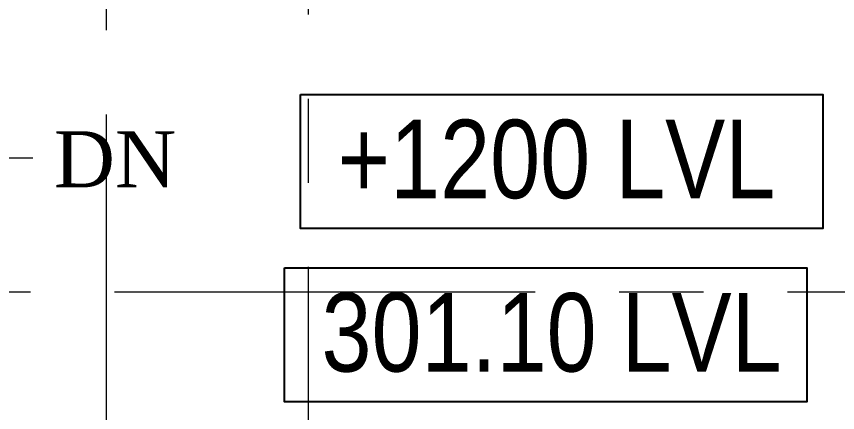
# Model space of a CAD drawing. Header units: inches. Extents: x 1789308 to 1948517, y 1504002 to 1708835.
# Drawn here: x 1896675 to 1897407, y 1671380 to 1671733 of the extents above; entities that cross this region are included whole.
import ezdxf
from ezdxf import colors
from ezdxf.entities.mleader import LeaderData, LeaderLine
from ezdxf.math import Vec2, Vec3

# ---------------------------------------------------------------- set-up
doc = ezdxf.new("R2010")
doc.units = ezdxf.units.IN
doc.header["$LTSCALE"] = 0.015
doc.header["$MEASUREMENT"] = 0
doc.linetypes.add('CENTER', pattern=[2, 1.25, -0.25, 0.25, -0.25])
doc.layers.add('GRID - COLUMN - STR', color=251, linetype='CENTER', lineweight=15)
doc.layers.add('SECTION -  LINE - STR', color=3, linetype='Continuous', lineweight=20)
for name, color, linetype in [('LEVEL 1', 1, 'Continuous'), ('LVL', 50, 'Continuous'), ('XREF_DIRECTOR RESIDENCE$0$A- Text', 4, 'Continuous')]:
    doc.layers.add(name, color=color, linetype=linetype)
doc.styles.add('arial', font='ARIALN.TTF')
doc.styles.add('DIM 400', font='times.ttf', dxfattribs={"height": 400})
doc.styles.add('XREF_DIRECTOR RESIDENCE$0$Scale M 75', font='times.ttf', dxfattribs={"height": 150})

# ---------------------------------------------------------------- blocks, each defined once
blk = doc.blocks.new('A$C1CC35E0C')
at = {"layer": 'GRID - COLUMN - STR', "ltscale": 100000}
for p, q in [((38900.5, 4412.1), (38900.5, -69399.6)), ((39800.5, 3731.9), (39800.5, -68902.7)), ((-12062.3, -5380), (88195.3, -5380))]:
    blk.add_line(p, q, dxfattribs=at)
at = {"layer": 'LEVEL 1', "linetype": 'Continuous'}
blk.add_lwpolyline([(39766.7, -4498.9), (42095.2, -4498.9), (42095.2, -5097.5), (39766.7, -5097.5)], close=True, dxfattribs=at)
at = {"layer": 'LVL', "linetype": 'Continuous'}
blk.add_lwpolyline([(39695.2, -5271.7), (42023.6, -5271.7), (42023.6, -5870.3), (39695.2, -5870.3)], close=True, dxfattribs=at)
at = {"layer": 'LEVEL 1', "linetype": 'Continuous', "insert": (39931.9, -4966.8), "char_height": 350, "width": 2361.522, "attachment_point": 7, "style": 'arial'}
blk.add_mtext('+1200 LVL', dxfattribs=at)
at = {"layer": 'LVL', "linetype": 'Continuous', "insert": (39860.4, -5739.7), "char_height": 350, "width": 2361.522, "attachment_point": 7, "style": 'arial'}
blk.add_mtext('301.10 LVL', dxfattribs=at)
at = {"layer": 'XREF_DIRECTOR RESIDENCE$0$A- Text', "insert": (38939.7, -4913.6), "char_height": 250, "attachment_point": 8, "style": 'XREF_DIRECTOR RESIDENCE$0$Scale M 75'}
blk.add_mtext_dynamic_manual_height_columns('DN', width=3325.618, gutter_width=625, heights=[0], dxfattribs=at)
at = {"layer": 'XREF_DIRECTOR RESIDENCE$0$A- Text', "lineweight": -3, "ltscale": 0.01}
ml = blk.add_multileader_mtext('Standard', dxfattribs=at)
ml.set_content('', color=256, style='DIM 400')
ml.set_leader_properties()
ml.build(insert=Vec2(0, 0))
ml.multileader.update_dxf_attribs({"text_right_attachment_type": 6, "dogleg_length": 0.36, "arrow_head_size": 450})
ctx = ml.context
ctx.base_point, ctx.char_height, ctx.arrow_head_size, ctx.landing_gap_size, ctx.plane_origin, ctx.plane_x_axis, ctx.plane_y_axis = Vec3(38574.3, -4782.5), 0.18, 450, 0.09, Vec3(38138.3, -4782.5), Vec3(-1, 0), Vec3(0, -1)
ctx.right_attachment, ctx.text_align_type = 6, 2
notes = []
notes.append((ctx, [(0, (1, 1, 0), (38573.8, -4782.5), (1, 0), 0.36, [(0, [(37480.5, -4782.5), (38574.1, -4782.5)], 0, [])])]))
ctx.mtext.insert, ctx.mtext.text_direction, ctx.mtext.rotation, ctx.mtext.alignment, ctx.mtext.flow_direction = Vec3(38574.2, -4782.6), Vec3(-1, 0), 3.141593, 3, 5
for ctx, leaders in notes:
    for number, flags, end, landing, length, lines in leaders:
        leader = LeaderData()
        leader.index, (leader.has_last_leader_line, leader.has_dogleg_vector, leader.attachment_direction) = number, flags
        leader.last_leader_point, leader.dogleg_vector, leader.dogleg_length = Vec3(end), Vec3(landing), length
        for number, points, colour, breaks in lines:
            line = LeaderLine()
            line.index, line.vertices, line.color, line.breaks = number, Vec3.list(points), colors.encode_raw_color(colour), breaks
            leader.lines.append(line)
        ctx.leaders.append(leader)

msp = doc.modelspace()

# ---------------------------------------------------------------- block references
at = {"layer": 'SECTION -  LINE - STR', "xscale": 0.2, "yscale": 0.2, "zscale": 0.2}
msp.add_blockref('A$C1CC35E0C', (1888975.23, 1672563.43), dxfattribs=at)

doc.saveas('drawing.dxf')
